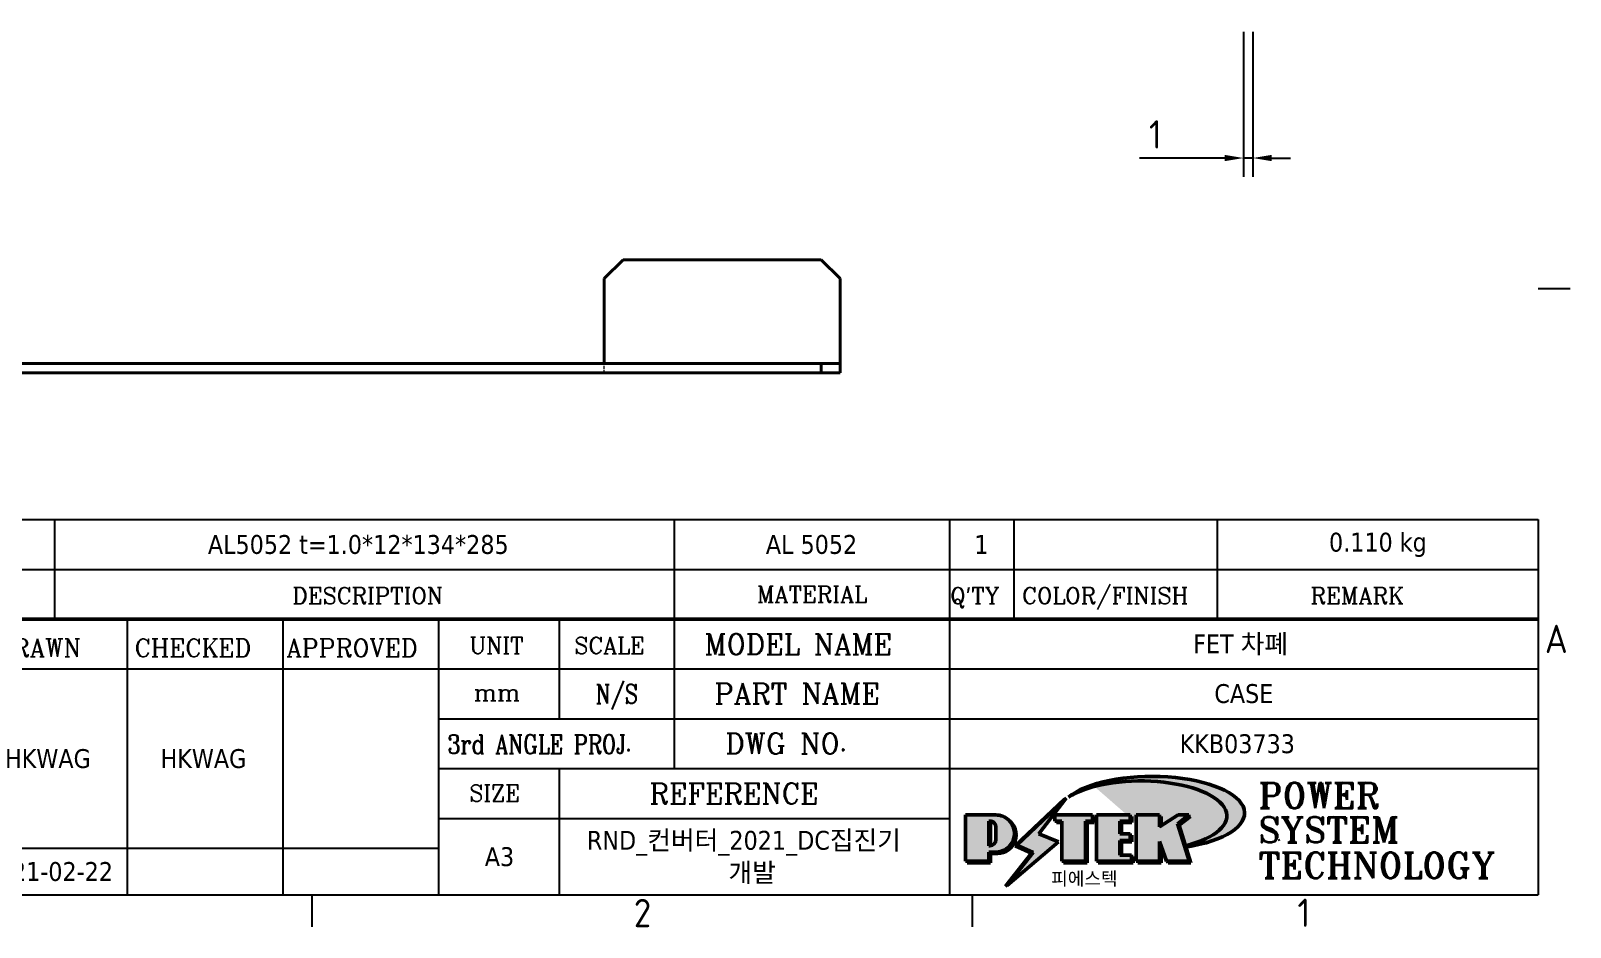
# Model space of a CAD drawing. Header units: millimetres. Extents: x 0 to 420, y 0 to 297.
# Drawn here: x 250.2 to 413.4, y 6.6 to 101.6 of the extents above; entities that cross this region are included whole.
import ezdxf
from ezdxf.enums import TextEntityAlignment as Align

# ---------------------------------------------------------------- set-up
doc = ezdxf.new("R2010")
doc.units = ezdxf.units.MM
doc.linetypes.add('DASHED', pattern=[0.2067, 0.1654, -0.0413])
doc.layers.get('0').update_dxf_attribs({"color": 3, "lineweight": 25})
for name, color, linetype, lineweight in [('가려진 것(ISO)', 2, 'DASHED', 18), ('가시적인 것(ISO)', 3, 'Continuous', 40), ('경계(ISO)', 7, 'Continuous', 25), ('제목(ISO)', 5, 'Continuous', 50), ('치수(ISO)', 2, 'Continuous', 25), ('해치(ISO)', 7, 'Continuous', 18)]:
    doc.layers.add(name, color=color, linetype=linetype, lineweight=lineweight)
doc.styles.add('HAN_370', font='', dxfattribs={"width": 2})
doc.styles.add('RC_284', font='ROMANC.shx')
doc.styles.add('RC_287', font='ROMANC.shx')
doc.styles.add('RC_292', font='ROMANC.shx')
doc.styles.add('ROMANT_294', font='romant.shx')
doc.styles.add('문자 텍스트_PSTEK_POSCO', font='isocp.shx')
doc.styles.add('치수 텍스트_PSTEK_POSCO', font='isocp.shx')
doc.styles.add('텍스트 스타일198', font='tahoma.ttf')
doc.styles.add('텍스트 스타일333', font='ROMANC.shx', dxfattribs={"width": 0.800000011920929})
doc.styles.get('HAN_370').set_extended_font_data('GulimChe')
doc.dimstyles.new('치수_PSTEK_POSCO', dxfattribs={"dimtxt": 3, "dimasz": 2, "dimexe": 2, "dimexo": 2.5, "dimgap": 1, "dimtad": 1, "dimrnd": 1e-08, "dimdsep": 46, "dimtxsty": '치수 텍스트_PSTEK_POSCO', "dimcen": 0.09, "dimdle": 10, "dimclrd": 7, "dimclre": 7, "dimclrt": 2, "dimadec": 1, "dimazin": 2, "dimtfac": 1, "dimtmove": 0, "dimatfit": 3, "dimfxl": 0, "dimtolj": 1, "dimlwd": -1, "dimlwe": -1, "dimarcsym": 0})

# ---------------------------------------------------------------- blocks, each defined once
blk = doc.blocks.new('경계 Default Border')
at = {"layer": '경계(ISO)'}
for p, q in [((410, 74.25000190734863), (413.4000015258789, 74.25000190734863)), ((280, 10), (280, 6.599999666213989)), ((350, 10), (350, 6.599999666213989))]:
    blk.add_line(p, q, dxfattribs=at)
at = {"layer": '경계(ISO)', "color": 2, "char_height": 3.00000011920929, "attachment_point": 7, "style": '문자 텍스트_PSTEK_POSCO'}
for s, insert in [('A', (410.7144008173592, 35.61784856929444)), ('2', (314.127739416884, 6.57139439638704)), ('1', (384.4860661041481, 6.59999988079071))]:
    blk.add_mtext(s, dxfattribs=dict(at, insert=insert))
blk = doc.blocks.new('제목 블록 PSTEK')
for color, points in [(252, [(317.2195697678507, 17.0593801673321), (322.0326348870767, 21.62682475217465), (322.2781991042243, 21.94392121864296), (317.0471853425802, 16.97985676345368), (318.7512090904202, 16.1899260703855), (316.0018030350395, 12.71868385740789), (316.3356552234328, 13.00206718743325), (318.9235935156908, 16.2694494742633)]), (5, [(321.6183518841322, 17.4193704504104), (319.5281351041078, 18.24969419629727), (322.4505835294948, 22.02344462252142), (317.2195697678507, 17.0593801673321), (318.9235935156908, 16.2694494742633), (316.1741874603099, 12.79820726128571)]), (1, [(324.4839107253602, 19.60711530335299), (325.2419748254881, 19.60711530335299), (325.2419748254881, 20.25857663940324), (321.2266040451076, 20.25857663940324), (321.2266040451076, 19.60711530335299), (321.9846681452406, 19.60711530335299), (321.9846681452406, 15.3430047401139), (324.4839107253602, 15.3430047401139)]), (252, [(321.9846681452406, 19.60711530335299), (321.4042753185749, 19.60711530335299), (321.4042753185749, 19.45905590879572), (321.9846681452406, 19.45905590879572)]), (252, [(324.6615819988275, 19.45905590879572), (325.4196460989604, 19.45905590879572), (325.4196460989604, 20.11051724484596), (325.2419748254881, 20.11051724484596), (325.2419748254881, 19.60711530335299), (324.4839107253602, 19.60711530335299), (324.4839107253602, 15.3430047401139), (322.1623394187076, 15.3430047401139), (322.1623394187076, 15.19494534555726), (324.6615819988275, 15.19494534555726)]), (1, [(329.2277337269622, 20.25857663940324), (325.65654113025, 20.25857663940324), (325.65654113025, 15.3430047401139), (329.3580259941756, 15.3430047401139), (329.3580259941756, 15.9944660761648), (328.1137701654877, 15.9944660761648), (328.1137701654877, 17.56360607323003), (329.2277337269622, 17.56360607323003), (329.2277337269622, 18.25543873810179), (328.1137701654877, 18.25543873810179), (328.1137701654877, 19.60711530335299), (329.2277337269622, 19.60711530335299)]), (252, [(328.2914414389548, 19.45905590879572), (329.4054050004294, 19.45905590879572), (329.4054050004294, 20.11051724484596), (329.2277337269622, 20.11051724484596), (329.2277337269622, 19.60711530335299), (328.1137701654877, 19.60711530335299), (328.1137701654877, 18.25543873810179), (328.2914414389548, 18.25543873810179)]), (1, [(332.3312149849806, 20.25857663940324), (329.8592894925411, 20.25857663940324), (329.8592894925411, 15.3430047401139), (332.3312149849806, 15.3430047401139), (332.3312149849806, 17.4318630164523), (333.0701931098801, 15.3430047401139), (335.4855464857051, 15.3430047401139), (334.2514536401189, 19.30614745124769), (335.4379594596742, 20.25857663940324), (334.3071782107978, 20.25857663940324), (332.3312149849806, 18.99741471888304)]), (252, [(332.5088862584528, 20.1105172448466), (332.3312149849806, 20.1105172448466), (332.3312149849806, 18.99741471888368), (332.5088862584528, 19.11081371413894)]), (252, [(335.6156307331414, 20.11051724484596), (335.2535118015555, 20.11051724484596), (334.2514536401189, 19.30614745124769), (335.4855464857051, 15.3430047401139), (333.1954852176545, 15.3430047401139), (333.2478643833523, 15.19494534555726), (335.6632177591723, 15.19494534555726), (334.4291249135862, 19.15808805669106)]), (252, [(328.2914414389548, 17.41554667867274), (329.4054050004294, 17.41554667867274), (329.4054050004294, 18.10737934354514), (329.2277337269622, 18.10737934354514), (329.2277337269622, 17.56360607323003), (328.1137701654877, 17.56360607323003), (328.1137701654877, 15.9944660761648), (328.2914414389548, 15.9944660761648)]), (252, [(332.5088862584528, 16.92964231796647), (332.3312149849806, 17.43186301645164), (332.3312149849806, 15.3430047401139), (330.0369607660135, 15.3430047401139), (330.0369607660135, 15.19494534555726), (332.5088862584528, 15.19494534555726)]), (252, [(329.5356972676428, 15.8464066816075), (329.3580259941756, 15.8464066816075), (329.3580259941756, 15.3430047401139), (325.8342124037171, 15.3430047401139), (325.8342124037171, 15.19494534555726), (329.5356972676428, 15.19494534555726)])]:
    blk.add_hatch(color=color).paths.add_polyline_path(points)
h = blk.add_hatch(color=1)
edge = h.paths.add_edge_path(flags=0)
edge.add_line((314.2242174273352, 19.60711530335299), (314.2242174273352, 17.00126995915134))
edge.add_line((314.2242174273352, 17.00126995915134), (314.3485873187598, 17.00126995915134))
edge.add_arc((314.3485873187598, 17.6527312952023), 0.6514613360509371, 270, 360)
edge.add_line((315.0000486548106, 17.6527312952023), (315.0000486548106, 18.95565396730211))
edge.add_arc((314.3485873187598, 18.95565396730212), 0.6514613360508712, 0, 90)
edge.add_line((314.3485873187598, 19.60711530335299), (314.2242174273352, 19.60711530335299))
edge = h.paths.add_edge_path()
edge.add_arc((314.9847713324306, 18.28938669179658), 1.969189947606664, 269.9999999999959, 450)
edge.add_line((314.9847713324306, 20.25857663940318), (311.7664314776902, 20.25857663940324))
edge.add_line((311.7664314776902, 20.25857663940324), (311.7664314776902, 15.3430047401139))
edge.add_line((311.7664314776902, 15.3430047401139), (314.2242174273352, 15.3430047401139))
edge.add_line((314.2242174273352, 15.3430047401139), (314.2242174273352, 16.32019674418991))
edge.add_line((314.2242174273352, 16.32019674418991), (314.9847713324307, 16.32019674418991))
h = blk.add_hatch(color=252)
edge = h.paths.add_edge_path()
edge.add_arc((314.9847713324309, 18.28938669179657), 1.969189947606666, 270, 406.8278729790604)
edge.add_arc((315.1624426058984, 18.1413272972396), 1.969189947606962, -90, 53.560984836317004, ccw=False)
edge.add_line((315.1624426058984, 16.17213734963263), (314.4018887008024, 16.17213734963263))
edge.add_line((314.4018887008024, 16.17213734963263), (314.4018887008024, 15.19494534555726))
edge.add_line((314.4018887008024, 15.19494534555726), (311.9441027511573, 15.19494534555726))
edge.add_line((311.9441027511573, 15.19494534555726), (311.9441027511573, 15.3430047401139))
edge.add_line((311.9441027511573, 15.3430047401139), (314.2242174273352, 15.3430047401139))
edge.add_line((314.2242174273352, 15.3430047401139), (314.2242174273352, 16.32019674418991))
edge.add_line((314.2242174273352, 16.32019674418991), (314.9847713324309, 16.32019674418991))
h = blk.add_hatch(color=252)
edge = h.paths.add_edge_path()
edge.add_line((314.4018887008024, 19.45905590879572), (314.5262585922315, 19.45905590879572))
edge.add_arc((314.5262585922314, 18.80759457274939), 0.6514613360463194, 60.4189348879147, 90.00000000000318, ccw=False)
edge.add_arc((314.3485873187602, 18.95565396730057), 0.6514613360524251, 39.96992292766206, 90.00000000009999)
edge.add_line((314.3485873187591, 19.60711530335307), (314.2242174273352, 19.60711530335298))
edge.add_line((314.2242174273352, 19.60711530335299), (314.2242174273352, 17.00126995915134))
edge.add_line((314.2242174273352, 17.00126995915134), (314.3485873187591, 17.00126995915134))
edge.add_arc((314.3485873187568, 17.652731295233), 0.6514613360816299, 270.0000000002, 274.6930825552478)
edge.add_line((314.4018887008024, 17.0034541317032), (314.4018887008024, 19.45905590879572))
at = {"layer": '해치(ISO)'}
h = blk.add_hatch(color=140, dxfattribs=at)
edge = h.paths.add_edge_path()
edge.add_ellipse((330.3660919371412, 20.15576403068321), major_axis=(9.100907360794343, 0), ratio=0.4069904968023172, start_angle=301.3098473703837, end_angle=507.7436900681698)
edge.add_ellipse((331.5340919371412, 20.4634168429492), major_axis=(-9.82350664112931, 0), ratio=0.3942600559756514, start_angle=111.51207141178469, end_angle=334.47025347086895, ccw=False)
edge.add_line((335.1363447531188, 16.8601935978785), (335.0955236905705, 16.99119398620872))
at = {"color": 180}
for p, q in [((182.4757929790549, 51.56524660363496), (372.4757929537551, 51.56524660363496)), ((215.2152739891528, 41.00524660363494), (215.2152739891528, 51.56524660363496)), ((280.8758854511282, 51.56524660363496), (280.8758854511282, 41.00524660363494)), ((310.0881549537552, 51.56524660363496), (310.0881549537553, 41.00524660363494)), ((316.9044520275131, 51.56524660363496), (316.9044520275127, 41.00524660363494)), ((338.4566026226726, 51.56524660363496), (338.4566026226727, 41.00524660363494)), ((372.4757929537551, 51.56524660363496), (372.4757929537551, 11.79100474011389)), ((182.475792979055, 46.2852466036349), (372.4757929537551, 46.28524660363492)), ((222.9401812389276, 11.79100474011392), (222.9401812389276, 41.00524660363494)), ((239.4288871878316, 11.79100474011392), (239.4288871878316, 41.00524660363494)), ((255.9175931367356, 11.79100474011392), (255.9175931367356, 41.00524660363494)), ((268.6918866058747, 41.00524660363494), (268.6918866058747, 30.44524660363498)), ((280.8758854511282, 41.00524660363494), (280.8758854511282, 25.16524660363502)), ((310.088154953755, 41.00524660363494), (310.088154953755, 11.79100474011392)), ((206.451475290024, 35.72524660363497), (372.4757929537551, 35.72524660363497)), ((255.917593136736, 30.44524660363498), (372.4757929537552, 30.44524660363501)), ((255.9175931367359, 25.16524660363502), (372.4757929537552, 25.165246603635)), ((268.6918866058744, 25.16524660363502), (268.6918866058744, 11.79100474011392)), ((255.9175931367359, 19.88524660363481), (310.0881549537553, 19.88524660363481)), ((206.451475290024, 16.74100474011396), (255.9175931367359, 16.74100474011396)), ((182.475792979055, 11.79100474011392), (372.4757929537551, 11.79100474011389))]:
    blk.add_line(p, q, dxfattribs=at)
at = {"color": 7, "lineweight": 50}
blk.add_line((206.451475290024, 41.00524660363494), (372.4757929537551, 41.00524660363496), dxfattribs=at)
at = {"color": 7}
for p, q in [((322.2781991042243, 21.94392121864296), (317.0471853425802, 16.97985676345368)), ((322.4505835294948, 22.02344462252142), (317.2195697678507, 17.0593801673321)), ((317.2195697678507, 17.0593801673321), (322.0326348870767, 21.62682475217465)), ((319.5281351041078, 18.24969419629727), (322.4505835294948, 22.02344462252142)), ((322.0326348870767, 21.62682475217465), (322.2781991042243, 21.94392121864296)), ((311.7664314776902, 20.25900474011391), (311.7664314776902, 15.34300474011391)), ((314.9847713324309, 20.25857663940324), (311.7664314776902, 20.25857663940324)), ((314.9847713324309, 20.25857663940324), (311.7664314776902, 20.25857663940324)), ((311.7664314776902, 20.25857663940324), (311.7664314776902, 15.3430047401139)), ((314.2242174273352, 17.00126995915134), (314.2242174273352, 19.60711530335299)), ((314.2242174273352, 19.60711530335299), (314.3485873187591, 19.60711530335299)), ((314.3485873187591, 19.60711530335299), (314.2242174273352, 19.60711530335299)), ((314.2242174273352, 19.60711530335299), (314.2242174273352, 17.00126995915134)), ((314.2242174273352, 17.00126995915134), (314.2242174273352, 19.60711530335299)), ((314.2242174273352, 19.60711530335299), (314.3485873187591, 19.60711530335299)), ((325.2419748254881, 20.25857663940324), (321.2266040451076, 20.25857663940324)), ((321.2266040451076, 20.25857663940324), (321.2266040451076, 19.60711530335299)), ((325.2419748254881, 20.25857663940324), (321.2266040451076, 20.25857663940324)), ((321.2266040451076, 20.25857663940324), (321.2266040451076, 19.60711530335299)), ((321.2266040451076, 19.60711530335299), (321.9846681452406, 19.60711530335299)), ((321.2266040451076, 19.60711530335299), (321.9846681452406, 19.60711530335299)), ((321.4042753185749, 19.60711530335299), (321.4042753185749, 19.45905590879572)), ((321.9846681452406, 19.60711530335299), (321.4042753185749, 19.60711530335299)), ((321.9846681452406, 19.60711530335299), (321.9846681452406, 15.3430047401139)), ((321.9846681452406, 19.45905590879572), (321.9846681452406, 19.60711530335299)), ((321.9846681452406, 19.60711530335299), (321.9846681452406, 15.3430047401139)), ((324.4839107253602, 19.60711530335299), (325.2419748254881, 19.60711530335299)), ((324.4839107253602, 15.3430047401139), (324.4839107253602, 19.60711530335299)), ((325.2419748254881, 19.60711530335299), (324.4839107253602, 19.60711530335299)), ((324.4839107253602, 19.60711530335299), (324.4839107253602, 15.3430047401139)), ((324.4839107253602, 19.60711530335299), (325.2419748254881, 19.60711530335299)), ((324.4839107253602, 15.3430047401139), (324.4839107253602, 19.60711530335299)), ((325.2419748254881, 19.60711530335299), (325.2419748254881, 20.25857663940324)), ((325.2419748254881, 19.60711530335299), (325.2419748254881, 20.25857663940324)), ((325.4196460989604, 20.11051724484596), (325.2419748254881, 20.11051724484596)), ((325.2419748254881, 20.11051724484596), (325.2419748254881, 19.60711530335299)), ((325.4196460989604, 19.45905590879572), (325.4196460989604, 20.11051724484596)), ((329.2277337269622, 20.25857663940324), (325.65654113025, 20.25857663940324)), ((325.65654113025, 20.25857663940324), (325.65654113025, 15.3430047401139)), ((325.65654113025, 20.25857663940324), (325.65654113025, 15.3430047401139)), ((329.2277337269622, 20.25857663940324), (325.65654113025, 20.25857663940324)), ((328.1137701654877, 18.25543873810179), (328.1137701654877, 19.60711530335299)), ((328.1137701654877, 19.60711530335299), (329.2277337269622, 19.60711530335299)), ((329.2277337269622, 19.60711530335299), (328.1137701654877, 19.60711530335299)), ((328.1137701654877, 19.60711530335299), (328.1137701654877, 18.25543873810179)), ((328.1137701654877, 18.25543873810179), (328.1137701654877, 19.60711530335299)), ((328.1137701654877, 19.60711530335299), (329.2277337269622, 19.60711530335299)), ((329.2277337269622, 19.60711530335299), (329.2277337269622, 20.25857663940324)), ((329.2277337269622, 19.60711530335299), (329.2277337269622, 20.25857663940324)), ((329.4054050004294, 20.11051724484596), (329.2277337269622, 20.11051724484596)), ((329.2277337269622, 20.11051724484596), (329.2277337269622, 19.60711530335299)), ((329.4054050004294, 19.45905590879572), (329.4054050004294, 20.11051724484596)), ((332.3312149849806, 20.25857663940324), (329.8592894925411, 20.25857663940324)), ((329.8592894925411, 20.25857663940324), (329.8592894925411, 15.3430047401139)), ((329.8592894925411, 20.25857663940324), (329.8592894925411, 15.3430047401139)), ((332.3312149849806, 20.25857663940324), (329.8592894925411, 20.25857663940324)), ((334.3071782107978, 20.25857663940324), (332.3312149849806, 18.99741471888304)), ((332.3312149849806, 18.99741471888304), (332.3312149849806, 20.25857663940324)), ((334.3071782107978, 20.25857663940324), (332.3312149849806, 18.99741471888304)), ((332.3312149849806, 18.99741471888304), (332.3312149849806, 20.25857663940324)), ((332.5088862584528, 20.1105172448466), (332.3312149849806, 20.1105172448466)), ((332.3312149849806, 20.1105172448466), (332.3312149849806, 18.99741471888368)), ((332.5088862584528, 19.11081371413894), (332.5088862584528, 20.1105172448466)), ((334.2514536401189, 19.30614745124769), (335.4379594596742, 20.25857663940324)), ((334.2514536401189, 19.30614745124769), (335.4379594596742, 20.25857663940324)), ((335.2535118015555, 20.11051724484596), (334.2514536401189, 19.30614745124769)), ((335.4379594596742, 20.25857663940324), (334.3071782107978, 20.25857663940324)), ((335.4379594596742, 20.25857663940324), (334.3071782107978, 20.25857663940324)), ((334.4291249135862, 19.15808805669104), (335.6156307331414, 20.11051724484596)), ((335.6156307331414, 20.11051724484596), (335.2535118015555, 20.11051724484596)), ((314.4018887008024, 19.45905590879572), (314.5262585922314, 19.45905590879572)), ((314.4018887008024, 17.0034541317032), (314.4018887008024, 19.45905590879572)), ((315.0000486548106, 18.95565396730275), (315.0000486548106, 17.65273129520161)), ((315.0000486548106, 18.95565396730275), (315.0000486548106, 17.65273129520161)), ((321.6183518841322, 17.4193704504104), (319.5281351041078, 18.24969419629727)), ((321.4042753185749, 19.45905590879572), (321.9846681452406, 19.45905590879572)), ((324.6615819988275, 19.45905590879572), (325.4196460989604, 19.45905590879572)), ((324.6615819988275, 15.19494534555726), (324.6615819988275, 19.45905590879572)), ((329.2277337269622, 18.25543873810179), (328.1137701654877, 18.25543873810179)), ((328.1137701654877, 18.25543873810179), (328.2914414389548, 18.25543873810179)), ((329.2277337269622, 18.25543873810179), (328.1137701654877, 18.25543873810179)), ((328.2914414389548, 18.25543873810179), (328.2914414389548, 19.45905590879572)), ((328.2914414389548, 19.45905590879572), (329.4054050004294, 19.45905590879572)), ((329.2277337269622, 17.56360607323003), (329.2277337269622, 18.25543873810179)), ((329.2277337269622, 17.56360607323003), (329.2277337269622, 18.25543873810179)), ((329.4054050004294, 18.10737934354514), (329.2277337269622, 18.10737934354514)), ((329.2277337269622, 18.10737934354514), (329.2277337269622, 17.56360607323003)), ((329.4054050004294, 17.41554667867274), (329.4054050004294, 18.10737934354514)), ((332.3312149849806, 18.99741471888368), (332.5088862584528, 19.11081371413894)), ((335.4855464857051, 15.3430047401139), (334.2514536401189, 19.30614745124769)), ((334.2514536401189, 19.30614745124769), (335.4855464857051, 15.3430047401139)), ((335.4855464857051, 15.3430047401139), (334.2514536401189, 19.30614745124769)), ((335.6632177591723, 15.19494534555726), (334.4291249135862, 19.15808805669104)), ((314.3485873187591, 17.00126995915134), (314.2242174273352, 17.00126995915134)), ((314.2242174273352, 17.00126995915134), (314.3485873187591, 17.00126995915134)), ((314.3485873187591, 17.00126995915134), (314.2242174273352, 17.00126995915134)), ((314.2242174273352, 16.32019674418991), (314.9847713324309, 16.32019674418991)), ((314.2242174273352, 15.3430047401139), (314.2242174273352, 16.32019674418991)), ((314.9847713324309, 16.32019674418991), (314.2242174273352, 16.32019674418991)), ((314.2242174273352, 16.32019674418991), (314.2242174273352, 15.3430047401139)), ((314.2242174273352, 16.32019674418991), (314.9847713324309, 16.32019674418991)), ((314.2242174273352, 15.3430047401139), (314.2242174273352, 16.32019674418991)), ((316.1741874603099, 12.79820726128571), (321.6183518841322, 17.4193704504104)), ((317.0471853425802, 16.97985676345368), (318.7512090904202, 16.1899260703855)), ((318.9235935156908, 16.2694494742633), (317.2195697678507, 17.0593801673321)), ((317.2195697678507, 17.0593801673321), (318.9235935156908, 16.2694494742633)), ((328.1137701654877, 17.56360607323003), (329.2277337269622, 17.56360607323003)), ((328.1137701654877, 15.9944660761648), (328.1137701654877, 17.56360607323003)), ((329.2277337269622, 17.56360607323003), (328.1137701654877, 17.56360607323003)), ((328.1137701654877, 17.56360607323003), (328.1137701654877, 15.9944660761648)), ((328.1137701654877, 17.56360607323003), (329.2277337269622, 17.56360607323003)), ((328.1137701654877, 15.9944660761648), (328.1137701654877, 17.56360607323003)), ((328.2914414389548, 15.9944660761648), (328.2914414389548, 17.41554667867274)), ((328.2914414389548, 17.41554667867274), (329.4054050004294, 17.41554667867274)), ((332.3312149849806, 17.4318630164523), (333.0701931098801, 15.3430047401139)), ((332.3312149849806, 15.3430047401139), (332.3312149849806, 17.4318630164523)), ((332.5088862584528, 16.92964231796647), (332.3312149849806, 17.43186301645164)), ((332.3312149849806, 17.43186301645164), (332.3312149849806, 15.3430047401139)), ((332.3312149849806, 17.4318630164523), (333.0701931098801, 15.3430047401139)), ((332.3312149849806, 15.3430047401139), (332.3312149849806, 17.4318630164523)), ((332.5088862584528, 15.19494534555726), (332.5088862584528, 16.92964231796647)), ((345.0447381189468, 17.50375595811051), (344.9867755289346, 17.689895936919)), ((311.7664314776902, 15.3430047401139), (314.2242174273352, 15.3430047401139)), ((311.7664314776902, 15.3430047401139), (314.2242174273352, 15.3430047401139)), ((314.2242174273352, 15.3430047401139), (311.9441027511573, 15.3430047401139)), ((311.9441027511573, 15.3430047401139), (311.9441027511573, 15.19494534555726)), ((311.9441027511573, 15.19494534555726), (314.4018887008024, 15.19494534555726)), ((314.4018887008024, 16.17213734963263), (315.162442605898, 16.17213734963263)), ((314.4018887008024, 15.19494534555726), (314.4018887008024, 16.17213734963263)), ((318.7512090904202, 16.1899260703855), (316.0018030350395, 12.71868385740789)), ((318.9235935156908, 16.2694494742633), (316.1741874603099, 12.79820726128571)), ((316.3356552234328, 13.00206718743325), (318.9235935156908, 16.2694494742633)), ((321.9846681452406, 15.3430047401139), (324.4839107253602, 15.3430047401139)), ((321.9846681452406, 15.3430047401139), (324.4839107253602, 15.3430047401139)), ((324.4839107253602, 15.3430047401139), (322.1623394187076, 15.3430047401139)), ((322.1623394187076, 15.3430047401139), (322.1623394187076, 15.19494534555726)), ((322.1623394187076, 15.19494534555726), (324.6615819988275, 15.19494534555726)), ((325.65654113025, 15.3430047401139), (329.3580259941756, 15.3430047401139)), ((325.65654113025, 15.3430047401139), (329.3580259941756, 15.3430047401139)), ((329.3580259941756, 15.3430047401139), (325.8342124037171, 15.3430047401139)), ((325.8342124037171, 15.3430047401139), (325.8342124037171, 15.19494534555726)), ((325.8342124037171, 15.19494534555726), (329.5356972676428, 15.19494534555726)), ((329.3580259941756, 15.9944660761648), (328.1137701654877, 15.9944660761648)), ((328.1137701654877, 15.9944660761648), (328.2914414389548, 15.9944660761648)), ((329.3580259941756, 15.9944660761648), (328.1137701654877, 15.9944660761648)), ((329.3580259941756, 15.3430047401139), (329.3580259941756, 15.9944660761648)), ((329.3580259941756, 15.3430047401139), (329.3580259941756, 15.9944660761648)), ((329.5356972676428, 15.8464066816075), (329.3580259941756, 15.8464066816075)), ((329.3580259941756, 15.8464066816075), (329.3580259941756, 15.3430047401139)), ((329.5356972676428, 15.19494534555726), (329.5356972676428, 15.8464066816075)), ((329.8592894925411, 15.3430047401139), (332.3312149849806, 15.3430047401139)), ((329.8592894925411, 15.3430047401139), (332.3312149849806, 15.3430047401139)), ((332.3312149849806, 15.3430047401139), (330.0369607660135, 15.3430047401139)), ((330.0369607660135, 15.3430047401139), (330.0369607660135, 15.19494534555726)), ((330.0369607660135, 15.19494534555726), (332.5088862584528, 15.19494534555726)), ((333.0701931098801, 15.3430047401139), (335.4855464857051, 15.3430047401139)), ((333.0701931098801, 15.3430047401139), (335.4855464857051, 15.3430047401139)), ((335.4855464857051, 15.3430047401139), (333.1954852176545, 15.3430047401139)), ((333.1954852176545, 15.3430047401139), (333.2478643833523, 15.19494534555726)), ((333.2478643833523, 15.19494534555726), (335.6632177591723, 15.19494534555726)), ((316.0018030350395, 12.71868385740789), (316.3356552234328, 13.00206718743325))]:
    blk.add_line(p, q, dxfattribs=at)
at = {"color": 5}
for p, q in [((322.4505835294948, 22.02344462252142), (317.2195697678507, 17.0593801673321)), ((319.5281351041078, 18.24969419629727), (322.4505835294948, 22.02344462252142)), ((321.6183518841322, 17.4193704504104), (319.5281351041078, 18.24969419629727)), ((316.1741874603099, 12.79820726128571), (321.6183518841322, 17.4193704504104)), ((317.2195697678507, 17.0593801673321), (318.9235935156908, 16.2694494742633)), ((318.9235935156908, 16.2694494742633), (316.1741874603099, 12.79820726128571))]:
    blk.add_line(p, q, dxfattribs=at)
at = {"color": 1}
for p, q in [((314.9847713324309, 20.25857663940324), (311.7664314776902, 20.25857663940324)), ((311.7664314776902, 20.25857663940324), (311.7664314776902, 15.3430047401139)), ((314.2242174273352, 17.00126995915134), (314.2242174273352, 19.60711530335299)), ((314.2242174273352, 19.60711530335299), (314.3485873187591, 19.60711530335299)), ((325.2419748254881, 20.25857663940324), (321.2266040451076, 20.25857663940324)), ((321.2266040451076, 20.25857663940324), (321.2266040451076, 19.60711530335299)), ((321.2266040451076, 19.60711530335299), (321.9846681452406, 19.60711530335299)), ((321.9846681452406, 19.60711530335299), (321.9846681452406, 15.3430047401139)), ((324.4839107253602, 19.60711530335299), (325.2419748254881, 19.60711530335299)), ((324.4839107253602, 15.3430047401139), (324.4839107253602, 19.60711530335299)), ((325.2419748254881, 19.60711530335299), (325.2419748254881, 20.25857663940324)), ((329.2277337269622, 20.25857663940324), (325.65654113025, 20.25857663940324)), ((325.65654113025, 20.25857663940324), (325.65654113025, 15.3430047401139)), ((328.1137701654877, 18.25543873810179), (328.1137701654877, 19.60711530335299)), ((328.1137701654877, 19.60711530335299), (329.2277337269622, 19.60711530335299)), ((329.2277337269622, 19.60711530335299), (329.2277337269622, 20.25857663940324)), ((332.3312149849806, 20.25857663940324), (329.8592894925411, 20.25857663940324)), ((329.8592894925411, 20.25857663940324), (329.8592894925411, 15.3430047401139)), ((334.3071782107978, 20.25857663940324), (332.3312149849806, 18.99741471888304)), ((332.3312149849806, 18.99741471888304), (332.3312149849806, 20.25857663940324)), ((334.2514536401189, 19.30614745124769), (335.4379594596742, 20.25857663940324)), ((335.4379594596742, 20.25857663940324), (334.3071782107978, 20.25857663940324)), ((315.0000486548106, 18.95565396730275), (315.0000486548106, 17.65273129520161)), ((329.2277337269622, 18.25543873810179), (328.1137701654877, 18.25543873810179)), ((329.2277337269622, 17.56360607323003), (329.2277337269622, 18.25543873810179)), ((335.4855464857051, 15.3430047401139), (334.2514536401189, 19.30614745124769)), ((314.3485873187591, 17.00126995915134), (314.2242174273352, 17.00126995915134)), ((314.2242174273352, 16.32019674418991), (314.9847713324309, 16.32019674418991)), ((314.2242174273352, 15.3430047401139), (314.2242174273352, 16.32019674418991)), ((328.1137701654877, 17.56360607323003), (329.2277337269622, 17.56360607323003)), ((328.1137701654877, 15.9944660761648), (328.1137701654877, 17.56360607323003)), ((332.3312149849806, 17.4318630164523), (333.0701931098801, 15.3430047401139)), ((332.3312149849806, 15.3430047401139), (332.3312149849806, 17.4318630164523)), ((311.7664314776902, 15.3430047401139), (314.2242174273352, 15.3430047401139)), ((321.9846681452406, 15.3430047401139), (324.4839107253602, 15.3430047401139)), ((325.65654113025, 15.3430047401139), (329.3580259941756, 15.3430047401139)), ((329.3580259941756, 15.9944660761648), (328.1137701654877, 15.9944660761648)), ((329.3580259941756, 15.3430047401139), (329.3580259941756, 15.9944660761648)), ((329.8592894925411, 15.3430047401139), (332.3312149849806, 15.3430047401139)), ((333.0701931098801, 15.3430047401139), (335.4855464857051, 15.3430047401139))]:
    blk.add_line(p, q, dxfattribs=at)
at = {"color": 7}
for centre, radius, start, end in [((314.3485873187598, 18.95565396730211), 0.6514613360508712, 0, 90), ((314.3485873187602, 18.95565396730057), 0.6514613360524251, 39.96992292766117, 90), ((314.3485873187598, 18.95565396730212), 0.6514613360508712, 0, 90), ((314.9847713324309, 18.28938669179658), 1.969189947606665, 270, 90), ((314.9847713324309, 18.28938669179658), 1.969189947606665, 270, 90), ((314.9847713324307, 18.2893866917965), 1.969189947606594, 270, 46.82787297909833), ((315.1624426058984, 18.1413272972396), 1.969189947606961, 270, 53.56098483636067), ((314.5262585922314, 18.80759457274939), 0.6514613360463193, 60.41893488791137, 90), ((314.3485873187597, 17.65273129520228), 0.6514613360509381, 270, 0), ((314.3485873187598, 17.6527312952023), 0.6514613360509381, 270, 0), ((314.3485873187568, 17.652731295233), 0.6514613360816299, 270, 274.6930825552478)]:
    blk.add_arc(centre, radius, start, end, dxfattribs=at)
at = {"color": 1}
for centre, radius, start, end in [((314.3485873187598, 18.95565396730211), 0.6514613360508712, 0, 90), ((314.9847713324309, 18.28938669179657), 1.969189947606665, 270, 90), ((314.3485873187598, 17.6527312952023), 0.6514613360509381, 270, 0)]:
    blk.add_arc(centre, radius, start, end, dxfattribs=at)
at = {"layer": '제목(ISO)'}
for p, q in [((322.2781991042243, 21.94392121864296), (317.0471853425802, 16.97985676345368)), ((322.4505835294948, 22.02344462252142), (317.2195697678507, 17.0593801673321)), ((317.2195697678507, 17.0593801673321), (322.0326348870767, 21.62682475217465)), ((319.5281351041078, 18.24969419629727), (322.4505835294948, 22.02344462252142)), ((322.0326348870767, 21.62682475217465), (322.2781991042243, 21.94392121864296)), ((314.9847713324306, 20.25857663940324), (311.7664314776902, 20.25857663940324)), ((311.7664314776902, 20.25857663940324), (311.7664314776902, 15.3430047401139)), ((314.2242174273352, 17.00126995915134), (314.2242174273352, 19.60711530335299)), ((314.2242174273352, 19.60711530335299), (314.3485873187598, 19.60711530335299)), ((314.3485873187591, 19.60711530335299), (314.2242174273352, 19.60711530335299)), ((314.2242174273352, 19.60711530335299), (314.2242174273352, 17.00126995915134)), ((325.2419748254881, 20.25857663940324), (321.2266040451076, 20.25857663940324)), ((321.2266040451076, 20.25857663940324), (321.2266040451076, 19.60711530335299)), ((321.2266040451076, 19.60711530335299), (321.9846681452406, 19.60711530335299)), ((321.9846681452406, 19.60711530335299), (321.4042753185749, 19.60711530335299)), ((321.4042753185749, 19.60711530335299), (321.4042753185749, 19.45905590879572)), ((321.9846681452406, 19.60711530335299), (321.9846681452406, 15.3430047401139)), ((321.9846681452406, 19.45905590879572), (321.9846681452406, 19.60711530335299)), ((324.4839107253602, 19.60711530335299), (325.2419748254881, 19.60711530335299)), ((324.4839107253602, 15.3430047401139), (324.4839107253602, 19.60711530335299)), ((325.2419748254881, 19.60711530335299), (324.4839107253602, 19.60711530335299)), ((324.4839107253602, 19.60711530335299), (324.4839107253602, 15.3430047401139)), ((325.2419748254881, 19.60711530335299), (325.2419748254881, 20.25857663940324)), ((325.4196460989604, 20.11051724484596), (325.2419748254881, 20.11051724484596)), ((325.2419748254881, 20.11051724484596), (325.2419748254881, 19.60711530335299)), ((325.4196460989604, 19.45905590879572), (325.4196460989604, 20.11051724484596)), ((329.2277337269622, 20.25857663940324), (325.65654113025, 20.25857663940324)), ((325.65654113025, 20.25857663940324), (325.65654113025, 15.3430047401139)), ((328.1137701654877, 18.25543873810179), (328.1137701654877, 19.60711530335299)), ((328.1137701654877, 19.60711530335299), (329.2277337269622, 19.60711530335299)), ((329.2277337269622, 19.60711530335299), (328.1137701654877, 19.60711530335299)), ((328.1137701654877, 19.60711530335299), (328.1137701654877, 18.25543873810179)), ((329.2277337269622, 19.60711530335299), (329.2277337269622, 20.25857663940324)), ((329.4054050004294, 20.11051724484596), (329.2277337269622, 20.11051724484596)), ((329.2277337269622, 20.11051724484596), (329.2277337269622, 19.60711530335299)), ((329.4054050004294, 19.45905590879572), (329.4054050004294, 20.11051724484596)), ((332.3312149849806, 20.25857663940324), (329.8592894925411, 20.25857663940324)), ((329.8592894925411, 20.25857663940324), (329.8592894925411, 15.3430047401139)), ((334.3071782107978, 20.25857663940324), (332.3312149849806, 18.99741471888304)), ((332.3312149849806, 18.99741471888304), (332.3312149849806, 20.25857663940324)), ((332.5088862584528, 20.1105172448466), (332.3312149849806, 20.1105172448466)), ((332.3312149849806, 20.1105172448466), (332.3312149849806, 18.99741471888368)), ((332.5088862584528, 19.11081371413894), (332.5088862584528, 20.1105172448466)), ((334.2514536401189, 19.30614745124769), (335.4379594596742, 20.25857663940324)), ((335.2535118015555, 20.11051724484596), (334.2514536401189, 19.30614745124769)), ((335.4379594596742, 20.25857663940324), (334.3071782107978, 20.25857663940324)), ((334.4291249135862, 19.15808805669106), (335.6156307331414, 20.11051724484596)), ((335.6156307331414, 20.11051724484596), (335.2535118015555, 20.11051724484596)), ((314.4018887008024, 19.45905590879572), (314.5262585922314, 19.45905590879572)), ((314.4018887008024, 17.0034541317032), (314.4018887008024, 19.45905590879572)), ((315.0000486548106, 18.95565396730211), (315.0000486548106, 17.6527312952023)), ((321.6183518841322, 17.4193704504104), (319.5281351041078, 18.24969419629727)), ((321.4042753185749, 19.45905590879572), (321.9846681452406, 19.45905590879572)), ((324.6615819988275, 19.45905590879572), (325.4196460989604, 19.45905590879572)), ((324.6615819988275, 15.19494534555726), (324.6615819988275, 19.45905590879572)), ((329.2277337269622, 18.25543873810179), (328.1137701654877, 18.25543873810179)), ((328.1137701654877, 18.25543873810179), (328.2914414389548, 18.25543873810179)), ((328.2914414389548, 19.45905590879572), (329.4054050004294, 19.45905590879572)), ((328.2914414389548, 18.25543873810179), (328.2914414389548, 19.45905590879572)), ((329.2277337269622, 17.56360607323003), (329.2277337269622, 18.25543873810179)), ((329.4054050004294, 18.10737934354514), (329.2277337269622, 18.10737934354514)), ((329.2277337269622, 18.10737934354514), (329.2277337269622, 17.56360607323003)), ((329.4054050004294, 17.41554667867274), (329.4054050004294, 18.10737934354514)), ((332.3312149849806, 18.99741471888368), (332.5088862584528, 19.11081371413894)), ((335.4855464857051, 15.3430047401139), (334.2514536401189, 19.30614745124769)), ((334.2514536401189, 19.30614745124769), (335.4855464857051, 15.3430047401139)), ((335.6632177591723, 15.19494534555726), (334.4291249135862, 19.15808805669106)), ((314.3485873187598, 17.00126995915134), (314.2242174273352, 17.00126995915134)), ((314.2242174273352, 17.00126995915134), (314.3485873187591, 17.00126995915134)), ((314.2242174273352, 15.3430047401139), (314.2242174273352, 16.32019674418991)), ((314.2242174273352, 16.32019674418991), (314.9847713324307, 16.32019674418991)), ((314.9847713324309, 16.32019674418991), (314.2242174273352, 16.32019674418991)), ((314.2242174273352, 16.32019674418991), (314.2242174273352, 15.3430047401139)), ((316.1741874603099, 12.79820726128571), (321.6183518841322, 17.4193704504104)), ((317.0471853425802, 16.97985676345368), (318.7512090904202, 16.1899260703855)), ((317.2195697678507, 17.0593801673321), (318.9235935156908, 16.2694494742633)), ((318.9235935156908, 16.2694494742633), (317.2195697678507, 17.0593801673321)), ((328.1137701654877, 15.9944660761648), (328.1137701654877, 17.56360607323003)), ((328.1137701654877, 17.56360607323003), (329.2277337269622, 17.56360607323003)), ((329.2277337269622, 17.56360607323003), (328.1137701654877, 17.56360607323003)), ((328.1137701654877, 17.56360607323003), (328.1137701654877, 15.9944660761648)), ((328.2914414389548, 17.41554667867274), (329.4054050004294, 17.41554667867274)), ((328.2914414389548, 15.9944660761648), (328.2914414389548, 17.41554667867274)), ((332.3312149849806, 15.3430047401139), (332.3312149849806, 17.4318630164523)), ((332.3312149849806, 17.4318630164523), (333.0701931098801, 15.3430047401139)), ((332.5088862584528, 16.92964231796647), (332.3312149849806, 17.43186301645164)), ((332.3312149849806, 17.43186301645164), (332.3312149849806, 15.3430047401139)), ((332.5088862584528, 15.19494534555726), (332.5088862584528, 16.92964231796647)), ((311.7664314776902, 15.3430047401139), (314.2242174273352, 15.3430047401139)), ((314.2242174273352, 15.3430047401139), (311.9441027511573, 15.3430047401139)), ((311.9441027511573, 15.3430047401139), (311.9441027511573, 15.19494534555726)), ((311.9441027511573, 15.19494534555726), (314.4018887008024, 15.19494534555726)), ((314.4018887008024, 15.19494534555726), (314.4018887008024, 16.17213734963263)), ((314.4018887008024, 16.17213734963263), (315.1624426058984, 16.17213734963263)), ((318.7512090904202, 16.1899260703855), (316.0018030350395, 12.71868385740789)), ((318.9235935156908, 16.2694494742633), (316.1741874603099, 12.79820726128571)), ((316.3356552234328, 13.00206718743325), (318.9235935156908, 16.2694494742633)), ((321.9846681452406, 15.3430047401139), (324.4839107253602, 15.3430047401139)), ((324.4839107253602, 15.3430047401139), (322.1623394187076, 15.3430047401139)), ((322.1623394187076, 15.3430047401139), (322.1623394187076, 15.19494534555726)), ((322.1623394187076, 15.19494534555726), (324.6615819988275, 15.19494534555726)), ((325.65654113025, 15.3430047401139), (329.3580259941756, 15.3430047401139)), ((329.3580259941756, 15.3430047401139), (325.8342124037171, 15.3430047401139)), ((325.8342124037171, 15.3430047401139), (325.8342124037171, 15.19494534555726)), ((325.8342124037171, 15.19494534555726), (329.5356972676428, 15.19494534555726)), ((329.3580259941756, 15.9944660761648), (328.1137701654877, 15.9944660761648)), ((328.1137701654877, 15.9944660761648), (328.2914414389548, 15.9944660761648)), ((329.3580259941756, 15.3430047401139), (329.3580259941756, 15.9944660761648)), ((329.5356972676428, 15.8464066816075), (329.3580259941756, 15.8464066816075)), ((329.3580259941756, 15.8464066816075), (329.3580259941756, 15.3430047401139)), ((329.5356972676428, 15.19494534555726), (329.5356972676428, 15.8464066816075)), ((329.8592894925411, 15.3430047401139), (332.3312149849806, 15.3430047401139)), ((332.3312149849806, 15.3430047401139), (330.0369607660135, 15.3430047401139)), ((330.0369607660135, 15.3430047401139), (330.0369607660135, 15.19494534555726)), ((330.0369607660135, 15.19494534555726), (332.5088862584528, 15.19494534555726)), ((333.0701931098801, 15.3430047401139), (335.4855464857051, 15.3430047401139)), ((335.4855464857051, 15.3430047401139), (333.1954852176545, 15.3430047401139)), ((333.1954852176545, 15.3430047401139), (333.2478643833523, 15.19494534555726)), ((333.2478643833523, 15.19494534555726), (335.6632177591723, 15.19494534555726)), ((316.0018030350395, 12.71868385740789), (316.3356552234328, 13.00206718743325))]:
    blk.add_line(p, q, dxfattribs=at)
at = {"layer": '제목(ISO)', "color": 4}
blk.add_line((335.1363447531188, 16.8601935978785), (335.0955236905705, 16.99119398620872), dxfattribs=at)
at = {"layer": '제목(ISO)'}
for centre, radius, start, end in [((314.3485873187598, 18.95565396730212), 0.6514613360508712, 0, 90), ((314.3485873187602, 18.95565396730057), 0.6514613360524251, 39.96992292766117, 90), ((314.9847713324306, 18.28938669179658), 1.969189947606664, 46.82787297909431, 90), ((314.9847713324307, 18.2893866917965), 1.969189947606594, 270, 46.82787297909833), ((314.9847713324309, 18.28938669179657), 1.969189947606666, 270, 46.8278729790603), ((315.1624426058984, 18.1413272972396), 1.969189947606962, 270, 53.56098483631701), ((314.5262585922314, 18.80759457274939), 0.6514613360463193, 60.41893488791137, 90), ((314.3485873187598, 17.6527312952023), 0.6514613360509371, 270, 0), ((314.3485873187568, 17.652731295233), 0.6514613360816299, 270, 274.6930825552478)]:
    blk.add_arc(centre, radius, start, end, dxfattribs=at)
at = {"layer": '제목(ISO)', "color": 4}
for centre, major_axis, ratio, start_param, end_param in [((331.5340919371412, 20.4634168429492), (9.82350664112931, 0), 0.3942600559756514, 5.087845455444478, 8.97919982663645), ((330.3660919371412, 20.15576403068321), (9.100907360794343, 0), 0.4069904968023172, 5.258848905294775, 8.861799147915196)]:
    blk.add_ellipse(centre, major_axis=major_axis, ratio=ratio, start_param=start_param, end_param=end_param, dxfattribs=at)
at = {"color": 2}
for s, height, style, p in [('DESCRIPTION', 1.742399930953979, 'RC_284', (240.4025565652523, 42.62317362549192)), ("Q'TY", 1.742399930953979, 'RC_284', (310.1440786515383, 42.62317362549192)), ('COLOR/FINISH', 1.742399930953979, 'RC_284', (317.7725341324144, 42.62317362549192)), ('REMARK', 1.742399930953979, 'RC_284', (348.346649953877, 42.62317362549192)), ('MODEL NAME', 2.178000062704086, 'RC_292', (284.096330289083, 37.25462520371384)), ('DRAWN', 1.899999976158142, 'RC_287', (208.9766620976279, 37.00893196870329)), ('CHECKED', 1.899999976158142, 'RC_287', (223.6856844514997, 37.00893196870329)), ('APPROVED', 1.899999976158142, 'RC_287', (239.7795453577791, 37.00893196870329)), ('UNIT', 1.742399930953979, 'RC_284', (259.1652673287452, 37.34317362549218)), ('SCALE', 1.742399930953979, 'RC_284', (270.2934779252897, 37.34317362549218)), ('mm', 1.742399930953979, 'RC_284', (259.6505418159997, 32.3543089683787)), ('PART NAME', 2.178000062704086, 'RC_292', (285.1416959765849, 32.03045329421792)), (' DWG NO.', 2.178000062704086, 'RC_292', (284.8124284083233, 26.75045329421772)), ('SIZE', 1.742399930953979, 'RC_284', (259.1652673287452, 21.69497768947366)), ('REFERENCE', 2.178000062704086, 'RC_292', (278.2741065029841, 21.43214925458022))]:
    blk.add_text(s, height=height, dxfattribs=dict(at, style=style)).set_placement(p)
at = {"color": 2, "style": 'RC_284'}
blk.add_text('MATERIAL', height=1.742399930953979, dxfattribs=at).set_placement((295.4820202024417, 43.64524660363492), align=Align.MIDDLE_CENTER)
at = {"color": 7, "style": '텍스트 스타일333', "width": 0.7999999523162842}
blk.add_text('N/S', height=2.000000029802322, dxfattribs=at).set_placement((274.7838860285014, 33.08524660363496), align=Align.MIDDLE_CENTER)
at = {"color": 2, "style": '텍스트 스타일333', "width": 0.7999999523162842}
blk.add_text('3rd ANGLE PROJ.', height=2.000000029802322, dxfattribs=at).set_placement((256.8430306642954, 26.76148381654429))
at = {"color": 7, "style": 'ROMANT_294'}
for s, p in [('POWER', (342.82727231297, 20.97115304607566)), ('SYSTEM', (342.82727231297, 17.3284636719184)), ('TECHNOLOGY', (342.82727231297, 13.57194088644453))]:
    blk.add_text(s, height=2.700000107288361, dxfattribs=at).set_placement(p)
at = {"color": 7, "insert": (320.8519732224835, 14.21236326823155), "char_height": 1.400000005960464, "attachment_point": 1, "line_spacing_factor": 0.3319999873638153, "style": 'HAN_370'}
blk.add_mtext('\\fHY견고딕|b0|i0;\\H1.4000;피에스텍', dxfattribs=at)
at = {"layer": '제목(ISO)', "color": 7, "style": '텍스트 스타일198'}
for tag, p in [('부품_번호_001', (195.8125351691155, 47.68004260673702)), ('설명_001', (231.4506961508608, 47.92245856837096)), ('재질_001', (290.6002202955571, 47.92524659519488)), ("3._Q'TY_001", (312.7051684940307, 47.92188863680521)), ('질량\\P3;_001', (350.3046145979153, 48.1643332325385)), ('1._MODEL_NAME_001', (335.9018708584727, 37.38655155535108)), ('제목_001', (338.1474522096431, 32.12134217035067)), ('부품_번호_001', (334.4717754223474, 26.8052465951949)), ('설계자_001', (209.9396160013646, 25.23446884679021)), ('점검자_001', (226.4283219502686, 25.23446884679021)), ('프로젝트_001', (271.6304945365308, 16.57270180080504)), ('시트_크기_001', (260.807090429518, 14.83812566343425)), ('작성_날짜_001', (207.6770236384131, 13.26600473167383)), ('프로젝트_002', (286.6403537393983, 13.14882256215354))]:
    blk.add_attdef(tag, p, '', height=2.000000029802322, dxfattribs=at)
for tag, p in [('4._COLOR', (327.6805273250926, 48.92524660363493)), ('엔지니어링_승인자', (247.673240162284, 26.23312567187446)), ('점검_날짜', (231.1845342133799, 14.26600474011394)), ('엔지니어링_승인_날짜', (247.6732401622839, 14.26600474011394))]:
    blk.add_attdef(tag, text='', height=2.000000029802322, dxfattribs=at).set_placement(p, align=Align.MIDDLE_CENTER)
blk = doc.blocks.new('*D29')
at = {"layer": 'Defpoints', "color": 0}
for p in [(378.7576929978791, 103.9439050991061), (379.7576929978791, 103.9439050991061), (379.7576929978791, 88.07865069204215)]:
    blk.add_point(p, dxfattribs=at)
at = {"layer": '치수(ISO)', "color": 7}
for p, q in [((378.7576929978791, 101.4439050991061), (378.7576929978791, 86.07865069204215)), ((379.7576929978791, 101.4439050991061), (379.7576929978791, 86.07865069204215)), ((376.7576929978791, 88.07865069204215), (367.7404485932248, 88.07865069204215)), ((379.7576929978791, 88.07865069204215), (378.7576929978791, 88.07865069204215)), ((381.7576929978791, 88.07865069204215), (383.7576929978791, 88.07865069204215))]:
    blk.add_line(p, q, dxfattribs=at)
for points in [[(376.7576929978791, 88.41198402537547), (376.7576929978791, 87.74531735870882), (378.7576929978791, 88.07865069204215)], [(381.7576929978791, 88.41198402537547), (381.7576929978791, 87.74531735870882), (379.7576929978791, 88.07865069204215)]]:
    blk.add_solid(points, dxfattribs=at)
at = {"layer": '치수(ISO)', "color": 2, "insert": (368.7404485932248, 90.57865069204215), "char_height": 3, "attachment_point": 4, "style": '치수 텍스트_PSTEK_POSCO'}
blk.add_mtext('\\A1;1', dxfattribs=at)

msp = doc.modelspace()

# ---------------------------------------------------------------- linework, layer by layer
at = {"layer": '가려진 것(ISO)', "ltscale": 1.904596567153931}
msp.add_line((310.9987231833163, 65.29988138594763), (310.9987231833163, 66.29988138594766), dxfattribs=at)
at = {"layer": '가시적인 것(ISO)'}
for p, q in [((310.9987231833163, 75.29988138594824), (312.9987231833163, 77.29988138594824)), ((333.9987231833163, 77.29988138594824), (312.9987231833163, 77.29988138594824)), ((333.9987231833163, 77.29988138594824), (335.9987231833163, 75.29988138594824)), ((310.9987231833163, 75.29988138594824), (310.9987231833163, 67.29988138594825)), ((335.9987231833163, 75.29988138594824), (335.9987231833163, 67.29988138594824)), ((310.9987231833163, 67.29988138594825), (310.9987231833163, 66.29988138594796)), ((335.9987231833163, 67.29988138594824), (335.9987231833163, 66.29988138594794)), ((333.9987231833163, 66.29988138590878), (52.9987231833163, 66.29988138590878)), ((52.99872318331632, 65.29988138590879), (333.9987231833163, 65.29988138590879)), ((335.9987231833163, 66.29988138590937), (333.9987231833163, 66.29988138590878)), ((333.9987231833163, 66.29988138590878), (333.9987231833163, 65.29988138590879)), ((333.9987231833163, 65.29988138590879), (335.9987231833163, 65.29988138590937)), ((335.9987231833163, 65.29988138590937), (335.9987231833163, 66.29988138590937))]:
    msp.add_line(p, q, dxfattribs=at)

# ---------------------------------------------------------------- block references
msp.add_blockref('경계 Default Border', (0, 0))
ref = msp.add_blockref('제목 블록 PSTEK', (37.52420704624484, -1.791004740113895))
ref.add_attrib('설계자_001', 'HKWAG', (247.4638230476094, 23.44346410667632), dxfattribs={"layer": '제목(ISO)', "color": 7, "height": 2.000000029802322, "style": '텍스트 스타일198'})
ref.add_attrib('점검자_001', 'HKWAG', (263.9525289965134, 23.44346410667632), dxfattribs={"layer": '제목(ISO)', "color": 7, "height": 2.000000029802322, "style": '텍스트 스타일198'})
ref.add_attrib('프로젝트_001', 'RND_컨버터_2021_DC집진기', (309.1547015827755, 14.78169706069115), dxfattribs={"layer": '제목(ISO)', "color": 7, "height": 2.000000029802322, "style": '텍스트 스타일198'})
ref.add_attrib('시트_크기_001', 'A3', (298.3312974757628, 13.04712092332036), dxfattribs={"layer": '제목(ISO)', "color": 7, "height": 2.000000029802322, "style": '텍스트 스타일198'})
ref.add_attrib("3._Q'TY_001", '1', (350.2293755402756, 46.13088389669131), dxfattribs={"layer": '제목(ISO)', "color": 7, "height": 2.000000029802322, "style": '텍스트 스타일198'})
ref.add_attrib('작성_날짜_001', '2021-02-22', (245.201230684658, 11.47499999155994), dxfattribs={"layer": '제목(ISO)', "color": 7, "height": 2.000000029802322, "style": '텍스트 스타일198'})
ref.add_attrib('재질_001', 'AL 5052', (328.124427341802, 46.13424185508099), dxfattribs={"layer": '제목(ISO)', "color": 7, "height": 2.000000029802322, "style": '텍스트 스타일198'})
ref.add_attrib('부품_번호_001', 'KKB03733', (371.9959824685922, 25.014241855081), dxfattribs={"layer": '제목(ISO)', "color": 7, "height": 2.000000029802322, "style": '텍스트 스타일198'})
ref.add_attrib('1._MODEL_NAME_001', 'FET 차폐', (373.4260779047175, 35.59554681523719), dxfattribs={"layer": '제목(ISO)', "color": 7, "height": 2.000000029802322, "style": '텍스트 스타일198'})
ref.add_attrib('질량\\P3;_001', '0.110 kg', (387.8288216441601, 46.3733284924246), dxfattribs={"layer": '제목(ISO)', "color": 7, "height": 2.000000029802322, "style": '텍스트 스타일198'})
ref.add_attrib('설명_001', 'AL5052 t=1.0*12*134*285', (268.9749031971056, 46.13145382825707), dxfattribs={"layer": '제목(ISO)', "color": 7, "height": 2.000000029802322, "style": '텍스트 스타일198'})
ref.add_attrib('제목_001', 'CASE', (375.671659255888, 30.33033743023677), dxfattribs={"layer": '제목(ISO)', "color": 7, "height": 2.000000029802322, "style": '텍스트 스타일198'})
ref.add_attrib('프로젝트_002', '개발', (324.1645607856431, 11.35781782203964), dxfattribs={"layer": '제목(ISO)', "color": 7, "height": 2.000000029802322, "style": '텍스트 스타일198'})

# ---------------------------------------------------------------- dimensions: what is measured, and where the dimension line sits
at = {"layer": '치수(ISO)', "color": 7}
dim = msp.add_linear_dim(base=(379.7576929978791, 88.07865069204215), p1=(378.7576929978791, 103.9439050991061), p2=(379.7576929978791, 103.9439050991061), angle=180, dimstyle='치수_PSTEK_POSCO', override={"dimdec": 2, "dimtp": 0, "dimtm": -0, "dimtdec": 2, "dimtofl": 1, "dimatfit": 1}, dxfattribs=at)
dim.commit()
dim.dimension.update_dxf_attribs({"geometry": '*D29', "text_midpoint": (369.0404485932248, 88.07865069204215), "dimtype": 160})

doc.saveas('drawing.dxf')
